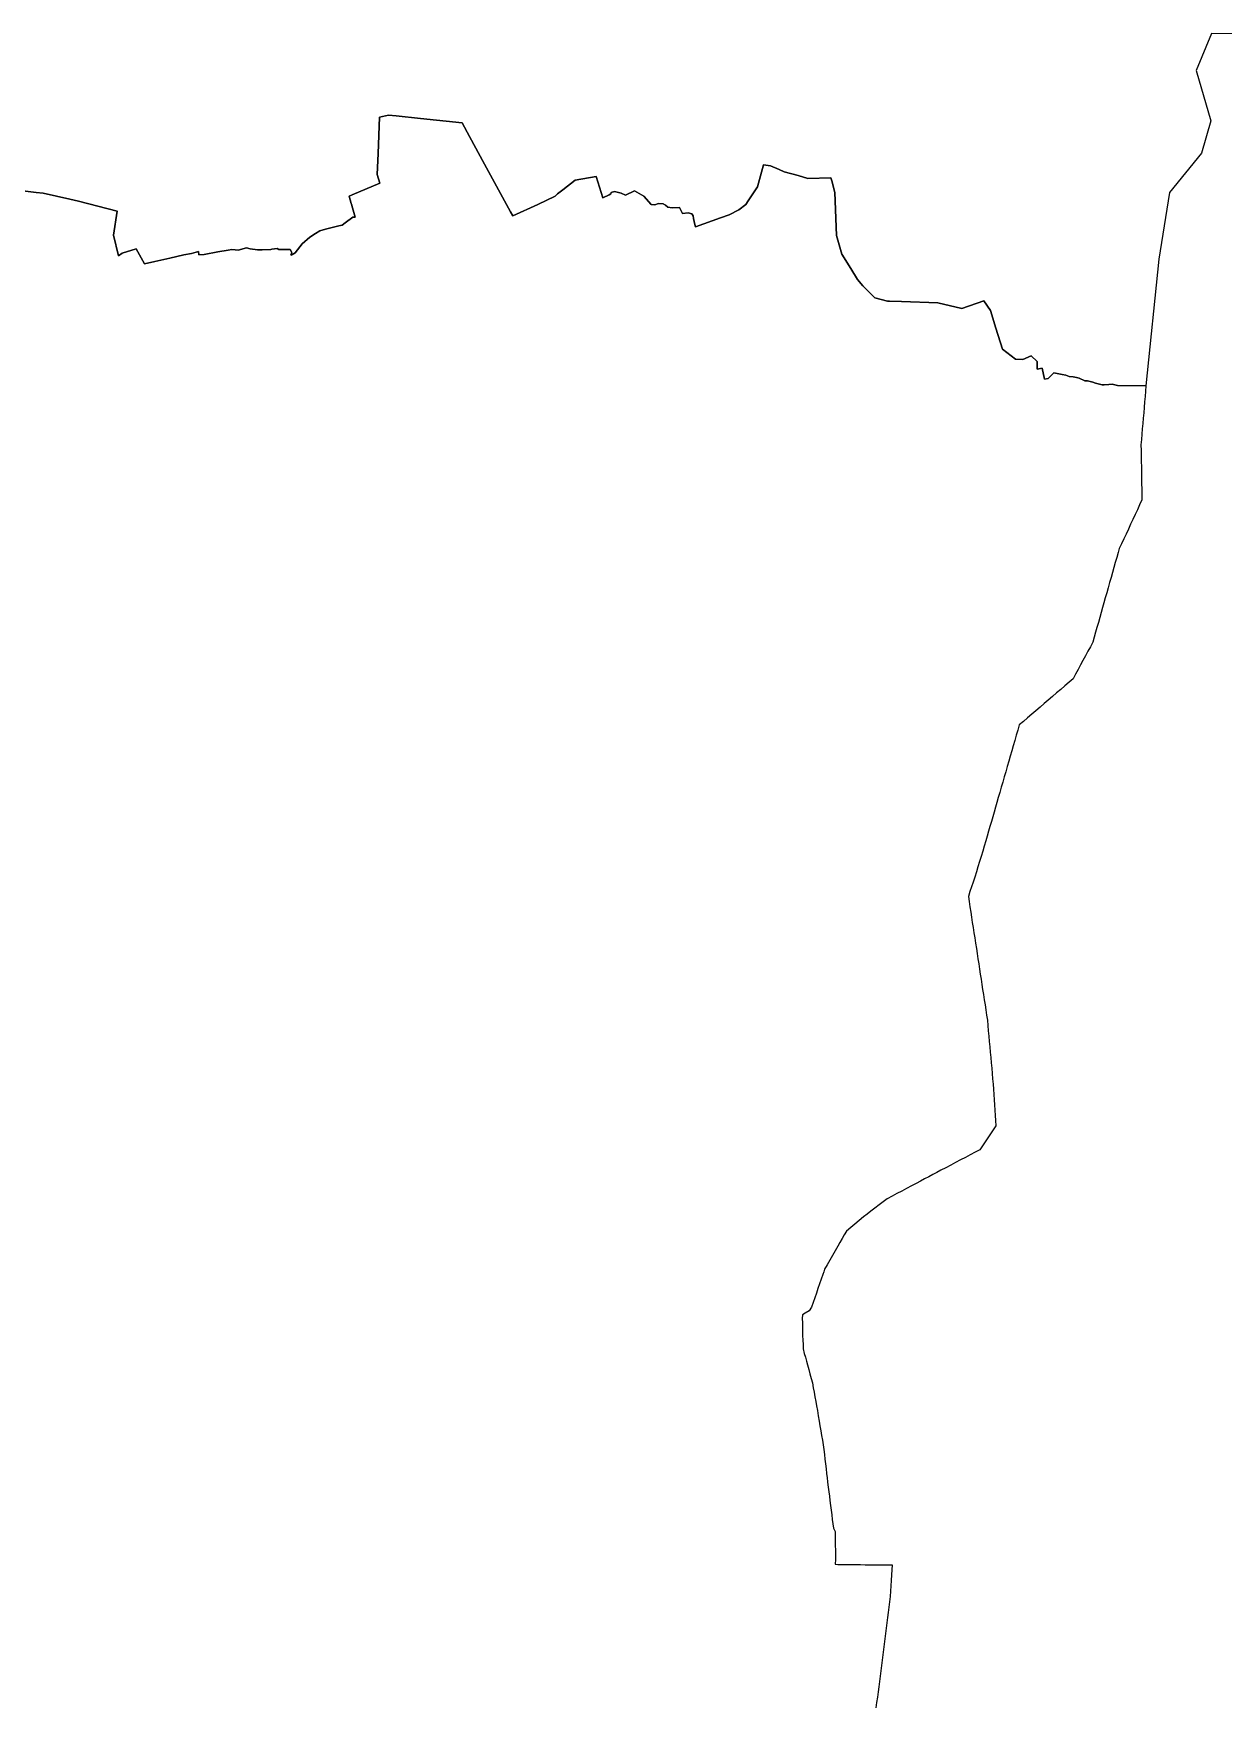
# Model space of a CAD drawing. Header units: inches. Extents: x 130170 to 284068, y 377793 to 804530.
# Drawn here: x 203848 to 206005, y 701764 to 704794 of the extents above; entities that cross this region are included whole.
import ezdxf

# ---------------------------------------------------------------- set-up
doc = ezdxf.new("R2010")
doc.units = ezdxf.units.IN
doc.header["$MEASUREMENT"] = 0
doc.layers.add('muni_il', color=7, linetype='Continuous')

msp = doc.modelspace()

# ---------------------------------------------------------------- linework, layer by layer
at = {"layer": 'muni_il'}
for points in [[(206035.5, 704793.7), (205983.1, 704794.2), (205955.5, 704727.2), (205981.8, 704635.6), (205964.8, 704577.1), (205907.2, 704506), (205888, 704385.4), (205864.4, 704155.6), (205812.9, 704156.4), (205803.2, 704158.7), (205797, 704158), (205788.7, 704157.4), (205785.1, 704157.4), (205773.1, 704160.4), (205768.3, 704162.5), (205758.6, 704164.7), (205753.9, 704164.5), (205743.2, 704169.5), (205738.4, 704170.8), (205732.5, 704171.9), (205725.4, 704172.3), (205719.2, 704174.9), (205712.6, 704176.4), (205697.5, 704179.2), (205687.2, 704168.7), (205680.3, 704167.8), (205676.1, 704187.4), (205667, 704185.8), (205667.4, 704200), (205656.5, 704209.9), (205641.1, 704203.5), (205628.1, 704204.3), (205604.2, 704222.1), (205592.5, 704260.3), (205582.5, 704291.9), (205570.6, 704309.9), (205530.9, 704295.6), (205487.2, 704306), (205421.1, 704308.6), (205399.5, 704309.3), (205395.7, 704309.3), (205373.2, 704314.9), (205351.1, 704336.9), (205341.8, 704348.6), (205329.3, 704368.6), (205313.2, 704394.2), (205303.5, 704428), (205300.5, 704505.8), (205294.9, 704526.9), (205293.1, 704532.8), (205251.3, 704531.6), (205234.1, 704536.8), (205208.7, 704543.6), (205199.4, 704547.6), (205183.7, 704554.4), (205171.5, 704556.4), (205160.1, 704516.3), (205143.4, 704490.8), (205138.9, 704484.4), (205126.7, 704474.4), (205109.2, 704465.8), (205093.5, 704460.1), (205048, 704443.8), (205046.9, 704448.1), (205044.1, 704459.1), (205043.6, 704463.6), (205041.2, 704467.2), (205034.8, 704469.3), (205024.5, 704468.2), (205019.1, 704478.6), (205005.7, 704478.1), (204997.7, 704479.2), (204993.3, 704482.9), (204989.4, 704485.4), (204980.7, 704486.2), (204974.5, 704483.9), (204967.8, 704484.2), (204954.5, 704499.1), (204937.1, 704509), (204920.9, 704500.9), (204913.4, 704505.1), (204900.9, 704508.1), (204895, 704506), (204894.4, 704503.4), (204891.4, 704501.5), (204880.2, 704496.3), (204868, 704535.3), (204829.9, 704528.5), (204807.5, 704510.6), (204797.9, 704503.8), (204793.6, 704499.4), (204762.3, 704484.2), (204716.7, 704463.5), (204712.6, 704471.1), (204665.4, 704557.5), (204638.3, 704607.3), (204624.9, 704632.2), (204549.7, 704640.2), (204505.6, 704644.7), (204491.5, 704646.1), (204475, 704642.8), (204472.5, 704576.4), (204471, 704538.8), (204475.9, 704522.7), (204425.7, 704502), (204420.1, 704499.5), (204422, 704492.6), (204423.8, 704486.3), (204424.4, 704485), (204426.5, 704478), (204431.1, 704461.6), (204427.1, 704461.1), (204412.9, 704451), (204407.7, 704446.7), (204401.4, 704445.7), (204377.2, 704439.4), (204367, 704436.6), (204359.2, 704432), (204348.8, 704425.3), (204334.9, 704413.2), (204322.5, 704396.4), (204315.4, 704392.7), (204314.3, 704393.8), (204315.6, 704394.6), (204315.9, 704396), (204316.1, 704397.5), (204313.6, 704402.6), (204302.5, 704402.8), (204292.8, 704402.9), (204289.9, 704404.8), (204279.9, 704403.6), (204278.2, 704402.5), (204262.7, 704401.9), (204253.8, 704402.4), (204241.1, 704403.9), (204234.3, 704405.8), (204219.1, 704401.4), (204213.9, 704401.9), (204207.5, 704402.5), (204200.9, 704401.5), (204182.1, 704398.3), (204157.7, 704393.7), (204147.9, 704392.9), (204147.3, 704399.1), (204134.2, 704395.5), (204120.4, 704392.9), (204094.9, 704386.9), (204068.1, 704380.9), (204049, 704376.5), (204034.2, 704404), (204009, 704395.9), (204002.4, 704391.3), (203993.1, 704428.5), (204000, 704472.2), (203929.7, 704490.2), (203913.9, 704493.8), (203865.9, 704504.8), (203853.2, 704506.1), (203824.1, 704509.6)], [(203824.1, 704509.6), (203853.2, 704506.1), (203865.9, 704504.8), (203913.9, 704493.8), (203929.7, 704490.2), (204000, 704472.2), (203993.1, 704428.5), (204002.4, 704391.3), (204009, 704395.9), (204034.2, 704404), (204049, 704376.5), (204068.1, 704380.9), (204094.9, 704386.9), (204120.4, 704392.9), (204134.2, 704395.5), (204147.3, 704399.1), (204147.9, 704392.9), (204157.7, 704393.7), (204182.1, 704398.3), (204200.9, 704401.5), (204207.5, 704402.5), (204213.9, 704401.9), (204219.1, 704401.4), (204234.3, 704405.8), (204241.1, 704403.9), (204253.8, 704402.4), (204262.7, 704401.9), (204278.2, 704402.5), (204279.9, 704403.6), (204289.9, 704404.8), (204292.8, 704402.9), (204302.5, 704402.8), (204313.6, 704402.6), (204316.1, 704397.5), (204315.9, 704396), (204315.6, 704394.6), (204314.3, 704393.8), (204315.4, 704392.7), (204322.5, 704396.4), (204334.9, 704413.2), (204348.8, 704425.3), (204359.2, 704432), (204367, 704436.6), (204377.2, 704439.4), (204401.4, 704445.7), (204407.7, 704446.7), (204412.9, 704451), (204427.1, 704461.1), (204431.1, 704461.6), (204426.5, 704478), (204424.4, 704485), (204423.8, 704486.3), (204422, 704492.6), (204420.1, 704499.5), (204425.7, 704502), (204475.9, 704522.7), (204471, 704538.8), (204472.5, 704576.4), (204475, 704642.8), (204491.5, 704646.1), (204505.6, 704644.7), (204549.7, 704640.2), (204624.9, 704632.2), (204638.3, 704607.3), (204665.4, 704557.5), (204712.6, 704471.1), (204716.7, 704463.5), (204762.3, 704484.2), (204793.6, 704499.4), (204797.9, 704503.8), (204807.5, 704510.6), (204829.9, 704528.5), (204868, 704535.3), (204880.2, 704496.3), (204891.4, 704501.5), (204894.4, 704503.4), (204895, 704506), (204900.9, 704508.1), (204913.4, 704505.1), (204920.9, 704500.9), (204937.1, 704509), (204954.5, 704499.1), (204967.8, 704484.2), (204974.5, 704483.9), (204980.7, 704486.2), (204989.4, 704485.4), (204993.3, 704482.9), (204997.7, 704479.2), (205005.7, 704478.1), (205019.1, 704478.6), (205024.5, 704468.2), (205034.8, 704469.3), (205041.2, 704467.2), (205043.6, 704463.6), (205044.1, 704459.1), (205046.9, 704448.1), (205048, 704443.8), (205093.5, 704460.1), (205109.2, 704465.8), (205126.7, 704474.4), (205138.9, 704484.4), (205143.4, 704490.8), (205160.1, 704516.3), (205171.5, 704556.4), (205183.7, 704554.4), (205199.4, 704547.6), (205208.7, 704543.6), (205234.1, 704536.8), (205251.3, 704531.6), (205293.1, 704532.8), (205294.9, 704526.9), (205300.5, 704505.8), (205303.5, 704428), (205313.2, 704394.2), (205329.3, 704368.6), (205341.8, 704348.6), (205351.1, 704336.9), (205373.2, 704314.9), (205395.7, 704309.3), (205399.5, 704309.3), (205421.1, 704308.6), (205487.2, 704306), (205530.9, 704295.6), (205570.6, 704309.9), (205582.5, 704291.9), (205592.5, 704260.3), (205604.2, 704222.1), (205628.1, 704204.3), (205641.1, 704203.5), (205656.5, 704209.9), (205667.4, 704200), (205667, 704185.8), (205676.1, 704187.4), (205680.3, 704167.8), (205687.2, 704168.7), (205697.5, 704179.2), (205712.6, 704176.4), (205719.2, 704174.9), (205725.4, 704172.3), (205732.5, 704171.9), (205738.4, 704170.8), (205743.2, 704169.5), (205753.9, 704164.5), (205758.6, 704164.7), (205768.3, 704162.5), (205773.1, 704160.4), (205785.1, 704157.4), (205788.7, 704157.4), (205797, 704158), (205803.2, 704158.7), (205812.9, 704156.4), (205864.4, 704155.6), (205863.5, 704145.9), (205862.7, 704136.1), (205861.9, 704126.4), (205861.1, 704116.7), (205860.3, 704106.9), (205859.5, 704097.2), (205858.7, 704087.4), (205857.8, 704077.7), (205857, 704068), (205856.2, 704058.2), (205855.4, 704048.5), (205855.6, 704038.5), (205855.8, 704028.6), (205855.9, 704018.6), (205856.1, 704008.6), (205856.3, 703998.6), (205856.4, 703988.7), (205856.6, 703978.7), (205856.8, 703968.7), (205857, 703958.7), (205857.1, 703948.8), (205853, 703939.9), (205848.9, 703931.1), (205844.8, 703922.3), (205840.7, 703913.5), (205836.6, 703904.7), (205832.5, 703895.9), (205828.4, 703887.1), (205824.3, 703878.3), (205820.1, 703869.5), (205816, 703860.7), (205814.1, 703853.8), (205811.5, 703844.6), (205808.9, 703835.5), (205806.3, 703826.4), (205803.7, 703817.3), (205801.1, 703808.2), (205798.5, 703799), (205795.9, 703789.9), (205793.3, 703780.8), (205790.7, 703771.7), (205788.2, 703762.7), (205785.7, 703753.8), (205783.2, 703744.8), (205780.6, 703735.9), (205778.1, 703726.9), (205775.6, 703718), (205773.1, 703709), (205770.6, 703700.1), (205768.1, 703691.1), (205763.6, 703682.9), (205759.2, 703674.6), (205754.7, 703666.3), (205750.3, 703658), (205745.8, 703649.8), (205741.4, 703641.5), (205736.9, 703633.2), (205732.5, 703624.9), (205725, 703618.5), (205717.5, 703612.1), (205710, 703605.6), (205702.5, 703599.2), (205695, 703592.8), (205687.4, 703586.3), (205679.9, 703579.9), (205672.4, 703573.5), (205664.9, 703567), (205657.4, 703560.6), (205649.9, 703554.2), (205642.4, 703547.7), (205634.9, 703541.3), (205632.2, 703531.9), (205629.4, 703522.5), (205626.7, 703513), (205624, 703503.6), (205621.3, 703494.2), (205618.5, 703484.8), (205615.8, 703475.3), (205613.1, 703465.9), (205610.4, 703456.5), (205607.7, 703447.1), (205604.9, 703437.6), (205602.2, 703428.2), (205599.5, 703418.8), (205596.8, 703409.4), (205594.3, 703400.7), (205591.8, 703392), (205589.2, 703383.3), (205586.7, 703374.6), (205584.2, 703365.9), (205581.7, 703357.2), (205579.2, 703348.5), (205576.7, 703339.8), (205574.2, 703331.1), (205571.3, 703321.7), (205568.5, 703312.3), (205565.6, 703302.9), (205562.7, 703293.5), (205559.9, 703284.1), (205557, 703274.7), (205554.1, 703265.3), (205551.2, 703256.5), (205548.3, 703247.8), (205545.4, 703239.1), (205542.5, 703230.4), (205543.9, 703221), (205545.4, 703211.6), (205546.8, 703202.1), (205548.3, 703192.7), (205549.7, 703183.3), (205551.2, 703173.9), (205552.6, 703164.5), (205554.1, 703155.1), (205555.5, 703145.7), (205557, 703136.3), (205558.4, 703126.9), (205559.9, 703117.5), (205561.3, 703108.1), (205562.7, 703098.8), (205564.2, 703089.6), (205565.6, 703080.3), (205567, 703071), (205568.4, 703061.8), (205569.9, 703052.5), (205571.3, 703043.3), (205572.7, 703034), (205574.1, 703024.8), (205575.6, 703015.5), (205577, 703006.3), (205577.9, 702996.6), (205578.7, 702986.9), (205579.6, 702977.2), (205580.5, 702967.5), (205581.3, 702957.8), (205582.2, 702948.2), (205583.1, 702938.5), (205583.9, 702928.8), (205584.8, 702919.1), (205585.7, 702909.4), (205586.5, 702899.8), (205587.2, 702890.3), (205587.9, 702880.9), (205588.5, 702871.5), (205589.2, 702862), (205589.9, 702852.6), (205590.5, 702843.2), (205591.2, 702833.7), (205591.9, 702824.3), (205592.5, 702814.9), (205587.7, 702807.6), (205582.9, 702800.4), (205578, 702793.1), (205573.2, 702785.8), (205568.4, 702778.6), (205563.6, 702771.3), (205554.7, 702766.7), (205545.9, 702762), (205537.1, 702757.4), (205528.2, 702752.8), (205519.4, 702748.1), (205510.6, 702743.5), (205501.7, 702738.9), (205492.9, 702734.3), (205485.5, 702730.3), (205478, 702726.3), (205470.6, 702722.3), (205463.1, 702718.4), (205455.7, 702714.4), (205448.2, 702710.4), (205439.4, 702705.8), (205430.6, 702701.1), (205421.8, 702696.5), (205413, 702691.9), (205404.2, 702687.2), (205395.4, 702682.6), (205388, 702676.9), (205380.6, 702671.3), (205373.3, 702665.6), (205365.9, 702660), (205359.1, 702654.8), (205352.4, 702649.6), (205344.7, 702643.2), (205337, 702636.8), (205329.3, 702630.4), (205321.7, 702624), (205317.7, 702617.1), (205313.8, 702610.3), (205309.8, 702603.4), (205305.9, 702596.6), (205301.1, 702588.2), (205296.3, 702579.8), (205291.6, 702571.5), (205286.8, 702563.1), (205282, 702554.8), (205280.3, 702549.9), (205278.5, 702545.1), (205275.6, 702536.7), (205272.8, 702528.3), (205269.9, 702519.9), (205267.1, 702511.5), (205264.2, 702503.1), (205261.4, 702494.7), (205258.5, 702486.3), (205254.1, 702479.5), (205247, 702475.2), (205241.7, 702472.2), (205241.4, 702465.7), (205241.6, 702457.8), (205241.8, 702450), (205242, 702442.3), (205242.2, 702434.6), (205242.5, 702426.5), (205242.9, 702418.5), (205243.2, 702410.5), (205245.2, 702402.4), (205247.1, 702395.4), (205249.1, 702388.4), (205251, 702381.4), (205253.2, 702373.3), (205255.4, 702365.2), (205257.6, 702357), (205259.8, 702348.9), (205261.4, 702340.1), (205262.9, 702331.8), (205264.4, 702323.6), (205265.8, 702315.3), (205267.3, 702307.1), (205268.8, 702298.8), (205270.5, 702289.2), (205272.1, 702279.5), (205273.6, 702270.9), (205275.1, 702262.3), (205276.6, 702253.8), (205278, 702245.2), (205279.5, 702236.6), (205280.5, 702228), (205281.5, 702219.3), (205282.6, 702210.6), (205283.6, 702202), (205284.6, 702193.3), (205285.6, 702184.6), (205286.5, 702177.1), (205287.3, 702169.6), (205288.1, 702163.9), (205288.5, 702159.8), (205289.6, 702151.7), (205290.6, 702143.6), (205291.6, 702135.6), (205292.7, 702126.9), (205293.8, 702118.2), (205294.9, 702109.6), (205295.9, 702101.6), (205297, 702093.7), (205298, 702085.8), (205301.1, 702079.9), (205301.2, 702071.4), (205301.3, 702063), (205301.4, 702054.5), (205301.5, 702046), (205301.6, 702037.6), (205301.7, 702028.8), (205301, 702020.2), (205306.1, 702020), (205311.3, 702019.9), (205320.4, 702019.8), (205329.5, 702019.7), (205338.2, 702019.6), (205346.8, 702019.5), (205355.4, 702019.4), (205364, 702019.3), (205372.6, 702019.2), (205381.3, 702019.1), (205389.1, 702019.1), (205396.9, 702019), (205404.7, 702019), (205404, 702009.9), (205403.3, 702000.8), (205402.6, 701991.1), (205401.9, 701981.4), (205401.2, 701971.7), (205400.5, 701962), (205399.8, 701952.3), (205398.5, 701942.7), (205397.3, 701933.1), (205396.1, 701923.5), (205394.8, 701913.8), (205393.6, 701904.2), (205392.4, 701894.6), (205391.1, 701885), (205389.9, 701875.3), (205388.7, 701865.7), (205387.4, 701856.1), (205386.2, 701846.5), (205385, 701836.9), (205383.7, 701827.2), (205382.5, 701817.6), (205381.3, 701808), (205380, 701798.4), (205378.8, 701788.8), (205377.6, 701779.1), (205376.3, 701769.5), (205375.1, 701759.9)]]:
    msp.add_lwpolyline(points, dxfattribs=at)

doc.saveas('drawing.dxf')
